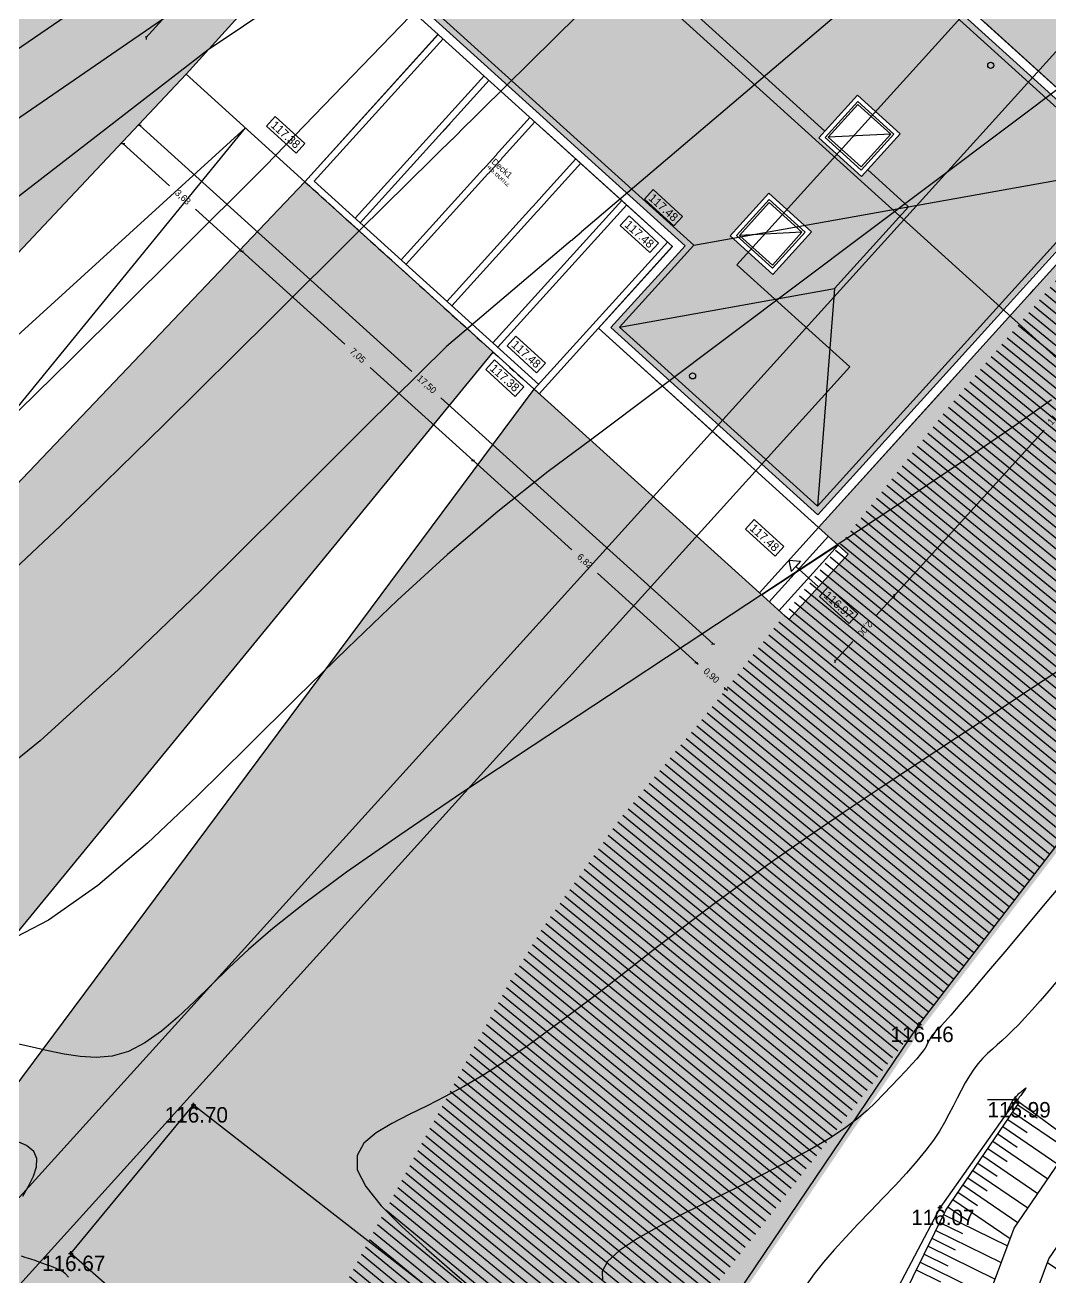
# Model space of a CAD drawing. Extents: x -196763 to -87623, y -65703 to -55832.
# Drawn here: x -87740.72 to -87717.51, y -65540.41 to -65512.07 of the extents above; entities that cross this region are included whole.
import ezdxf
from ezdxf.enums import TextEntityAlignment as Align

# ---------------------------------------------------------------- set-up
doc = ezdxf.new("R2010")
doc.units = 0
doc.header["$MEASUREMENT"] = 0
doc.header["$PDMODE"] = 34
doc.header["$PDSIZE"] = 0.05
doc.linetypes.add('DASHED', pattern=[70, 50, -20])
doc.layers.add('0_Limites_Terreno', color=30, linetype='DASHED', lineweight=35)
for name, color, linetype in [('0_PROP.aux', 6, 'Continuous'), ('0_PROP.aux.cotas', 30, 'Continuous'), ('0_pROP.aux.legenda', 7, 'Continuous'), ('0_PROP.corte', 10, 'Continuous'), ('0_PROP.corte.vaos', 160, 'Continuous'), ('0_PROP.trama', 251, 'Continuous'), ('0_PROP.vista1', 251, 'Continuous'), ('0_PROP.vista4', 140, 'Continuous'), ('0_PROPfinal', 4, 'Continuous'), ('0_tramas piso0', 7, 'Continuous'), ('CV', 8, 'Continuous'), ('CVD', 6, 'Continuous'), ('LEVTP_BERMA', 6, 'Continuous'), ('LEVTP_MURO', 1, 'Continuous'), ('LEVTP_RIBEIRA', 8, 'Continuous'), ('POINTS', 2, 'Continuous'), ('Z', 1, 'Continuous')]:
    doc.layers.add(name, color=color, linetype=linetype)
doc.styles.add('creativespace', font='GOTHIC.TTF')
doc.dimstyles.new('creativespace', dxfattribs={"dimtxt": 0.15, "dimasz": 0.05, "dimexe": 0.05, "dimexo": 0.05, "dimgap": 0.2, "dimtad": 0, "dimtoh": 1, "dimzin": 1, "dimtxsty": 'creativespace', "dimblk": 'OBLIQUE', "dimcen": 0, "dimclrd": 251, "dimclre": 256, "dimclrt": 30, "dimazin": 3, "dimtfac": 1, "dimtmove": 0, "dimatfit": 3, "dimldrblk": 'OBLIQUE', "dimfxl": 1, "dimlwd": -1, "dimlwe": -1, "dimarcsym": 0})

# ---------------------------------------------------------------- blocks, each defined once
blk = doc.blocks.new('_Oblique')
at = {"color": 0, "linetype": 'ByBlock', "lineweight": -2}
blk.add_line((-0.5, -0.5), (0.5, 0.5), dxfattribs=at)
blk = doc.blocks.new('*D200')
at = {"layer": '0_PROP.aux.cotas', "color": 251, "transparency": 16777216}
for p, q in [((-87738.495, -65514.759), (-87737.443, -65515.711)), ((-87735.806, -65517.192), (-87736.858, -65516.24))]:
    blk.add_line(p, q, dxfattribs=at)
at = {"layer": 'DEFPOINTS', "color": 0, "transparency": 16777216}
for p in [(-87738.495, -65514.759), (-87735.806, -65517.192), (-87735.806, -65517.192)]:
    blk.add_point(p, dxfattribs=at)
at = {"layer": '0_PROP.aux.cotas', "color": 251, "transparency": 16777216, "xscale": 0.05, "yscale": 0.05, "zscale": 0.05}
for p, rotation in [((-87738.495, -65514.759), 137.8568863656721), ((-87735.806, -65517.192), 317.856886365672)]:
    blk.add_blockref('_Oblique', p, dxfattribs=dict(at, rotation=rotation))
at = {"layer": '0_PROP.aux.cotas', "color": 30, "transparency": 16777216, "insert": (-87737.15, -65515.976), "char_height": 0.15, "attachment_point": 5, "rotation": 317.8569, "style": 'creativespace'}
blk.add_mtext('3,63', dxfattribs=at)
blk = doc.blocks.new('*D201')
at = {"layer": '0_PROP.aux.cotas', "color": 251, "transparency": 16777216}
for p, q in [((-87735.806, -65517.192), (-87733.48, -65519.297)), ((-87730.575, -65521.926), (-87732.901, -65519.821))]:
    blk.add_line(p, q, dxfattribs=at)
at = {"layer": '0_PROP.aux.cotas', "transparency": 16777216}
blk.add_line((-87735.772, -65517.155), (-87735.772, -65517.155), dxfattribs=at)
at = {"layer": 'DEFPOINTS', "color": 0, "transparency": 16777216}
for p in [(-87735.806, -65517.192), (-87730.575, -65521.926), (-87730.575, -65521.926)]:
    blk.add_point(p, dxfattribs=at)
at = {"layer": '0_PROP.aux.cotas', "color": 251, "transparency": 16777216, "xscale": 0.05, "yscale": 0.05, "zscale": 0.05}
for p, rotation in [((-87735.806, -65517.192), 137.856957847918), ((-87730.575, -65521.926), 317.856957847918)]:
    blk.add_blockref('_Oblique', p, dxfattribs=dict(at, rotation=rotation))
at = {"layer": '0_PROP.aux.cotas', "color": 30, "transparency": 16777216, "insert": (-87733.19, -65519.559), "char_height": 0.15, "attachment_point": 5, "rotation": 317.857, "style": 'creativespace'}
blk.add_mtext('7,05', dxfattribs=at)
blk = doc.blocks.new('*D202')
at = {"layer": '0_PROP.aux.cotas', "color": 251, "transparency": 16777216}
for p, q in [((-87730.575, -65521.926), (-87728.338, -65523.95)), ((-87725.52, -65526.501), (-87727.757, -65524.476))]:
    blk.add_line(p, q, dxfattribs=at)
at = {"layer": 'DEFPOINTS', "color": 0, "transparency": 16777216}
for p in [(-87730.575, -65521.926), (-87725.52, -65526.501), (-87725.52, -65526.501)]:
    blk.add_point(p, dxfattribs=at)
at = {"layer": '0_PROP.aux.cotas', "color": 251, "transparency": 16777216, "xscale": 0.05, "yscale": 0.05, "zscale": 0.05}
for p, rotation in [((-87730.575, -65521.926), 137.856957847918), ((-87725.52, -65526.501), 317.856957847918)]:
    blk.add_blockref('_Oblique', p, dxfattribs=dict(at, rotation=rotation))
at = {"layer": '0_PROP.aux.cotas', "color": 30, "transparency": 16777216, "insert": (-87728.047, -65524.213), "char_height": 0.15, "attachment_point": 5, "rotation": 317.857, "style": 'creativespace'}
blk.add_mtext('6,82', dxfattribs=at)
blk = doc.blocks.new('*D203')
at = {"layer": '0_PROP.aux.cotas', "color": 251, "transparency": 16777216}
for p, q in [((-87738.119, -65514.343), (-87731.957, -65519.915)), ((-87725.139, -65526.08), (-87731.301, -65520.508))]:
    blk.add_line(p, q, dxfattribs=at)
at = {"layer": 'DEFPOINTS', "color": 0, "transparency": 16777216}
for p in [(-87738.119, -65514.343), (-87725.139, -65526.08), (-87725.139, -65526.08)]:
    blk.add_point(p, dxfattribs=at)
at = {"layer": '0_PROP.aux.cotas', "color": 251, "transparency": 16777216, "xscale": 0.05, "yscale": 0.05, "zscale": 0.05}
for p, rotation in [((-87738.119, -65514.343), 137.879987064216), ((-87725.139, -65526.08), 317.8799870642161)]:
    blk.add_blockref('_Oblique', p, dxfattribs=dict(at, rotation=rotation))
at = {"layer": '0_PROP.aux.cotas', "color": 30, "transparency": 16777216, "insert": (-87731.629, -65520.211), "char_height": 0.15, "attachment_point": 5, "rotation": 317.88, "style": 'creativespace'}
blk.add_mtext('17,50', dxfattribs=at)
blk = doc.blocks.new('*D204')
at = {"layer": '0_PROP.aux.cotas', "color": 251, "transparency": 16777216}
for p, q in [((-87725.52, -65526.501), (-87725.557, -65526.467)), ((-87725.52, -65526.501), (-87725.48, -65526.537)), ((-87724.852, -65527.105), (-87724.892, -65527.068)), ((-87724.852, -65527.105), (-87724.815, -65527.138))]:
    blk.add_line(p, q, dxfattribs=at)
at = {"layer": 'DEFPOINTS', "color": 0, "transparency": 16777216}
for p in [(-87725.52, -65526.501), (-87724.852, -65527.105), (-87724.852, -65527.105)]:
    blk.add_point(p, dxfattribs=at)
at = {"layer": '0_PROP.aux.cotas', "color": 251, "transparency": 16777216, "xscale": 0.05, "yscale": 0.05, "zscale": 0.05}
for p, rotation in [((-87725.52, -65526.501), 317.856957847918), ((-87724.852, -65527.105), 137.856957847918)]:
    blk.add_blockref('_Oblique', p, dxfattribs=dict(at, rotation=rotation))
at = {"layer": '0_PROP.aux.cotas', "color": 30, "transparency": 16777216, "insert": (-87725.186, -65526.803), "char_height": 0.15, "attachment_point": 5, "rotation": 317.857, "style": 'creativespace'}
blk.add_mtext('0,90', dxfattribs=at)
blk = doc.blocks.new('*D209')
at = {"layer": '0_PROP.aux.cotas', "color": 251, "transparency": 16777216}
for p, q in [((-87734.959, -65509.025), (-87736.202, -65510.398)), ((-87737.978, -65512.36), (-87736.734, -65510.986))]:
    blk.add_line(p, q, dxfattribs=at)
at = {"layer": '0_PROP.aux.cotas', "transparency": 16777216}
blk.add_line((-87734.922, -65509.058), (-87734.922, -65509.058), dxfattribs=at)
at = {"layer": 'DEFPOINTS', "color": 0, "transparency": 16777216}
for p in [(-87734.959, -65509.025), (-87737.978, -65512.36), (-87737.978, -65512.36)]:
    blk.add_point(p, dxfattribs=at)
at = {"layer": '0_PROP.aux.cotas', "color": 251, "transparency": 16777216, "xscale": 0.05, "yscale": 0.05, "zscale": 0.05}
for p, rotation in [((-87734.959, -65509.025), 47.85695784791795), ((-87737.978, -65512.36), 227.856957847918)]:
    blk.add_blockref('_Oblique', p, dxfattribs=dict(at, rotation=rotation))
at = {"layer": '0_PROP.aux.cotas', "color": 30, "transparency": 16777216, "insert": (-87736.468, -65510.692), "char_height": 0.15, "attachment_point": 5, "rotation": 47.857, "style": 'creativespace'}
blk.add_mtext('4,50', dxfattribs=at)
blk = doc.blocks.new('*D211')
at = {"layer": '0_PROP.aux.cotas', "color": 251, "transparency": 16777216}
for p, q in [((-87727.312, -65502.401), (-87721.152, -65507.975)), ((-87714.336, -65514.142), (-87720.496, -65508.568))]:
    blk.add_line(p, q, dxfattribs=at)
at = {"layer": 'DEFPOINTS', "color": 0, "transparency": 16777216}
for p in [(-87727.312, -65502.401), (-87714.336, -65514.142), (-87714.336, -65514.142)]:
    blk.add_point(p, dxfattribs=at)
at = {"layer": '0_PROP.aux.cotas', "color": 251, "transparency": 16777216, "xscale": 0.05, "yscale": 0.05, "zscale": 0.05}
for p, rotation in [((-87727.312, -65502.401), 137.856957847918), ((-87714.336, -65514.142), 317.856957847918)]:
    blk.add_blockref('_Oblique', p, dxfattribs=dict(at, rotation=rotation))
at = {"layer": '0_PROP.aux.cotas', "color": 30, "transparency": 16777216, "insert": (-87720.824, -65508.271), "char_height": 0.15, "attachment_point": 5, "rotation": 317.857, "style": 'creativespace'}
blk.add_mtext('17,50', dxfattribs=at)
blk = doc.blocks.new('*D212')
at = {"layer": '0_PROP.aux.cotas', "color": 251, "transparency": 16777216}
for p, q in [((-87721.042, -65524.989), (-87721.447, -65525.437)), ((-87722.383, -65526.472), (-87721.978, -65526.024))]:
    blk.add_line(p, q, dxfattribs=at)
at = {"layer": 'DEFPOINTS', "color": 0, "transparency": 16777216}
for p in [(-87721.042, -65524.989), (-87722.383, -65526.472), (-87722.383, -65526.472)]:
    blk.add_point(p, dxfattribs=at)
at = {"layer": '0_PROP.aux.cotas', "color": 251, "transparency": 16777216, "xscale": 0.05, "yscale": 0.05, "zscale": 0.05}
for p, rotation in [((-87721.042, -65524.989), 47.86049192823572), ((-87722.383, -65526.472), 227.8604919282357)]:
    blk.add_blockref('_Oblique', p, dxfattribs=dict(at, rotation=rotation))
at = {"layer": '0_PROP.aux.cotas', "color": 30, "transparency": 16777216, "insert": (-87721.713, -65525.73), "char_height": 0.15, "attachment_point": 5, "rotation": 227.8605, "style": 'creativespace'}
blk.add_mtext('2,00', dxfattribs=at)
blk = doc.blocks.new('*D213')
at = {"layer": '0_PROP.aux.cotas', "color": 251, "transparency": 16777216}
for p, q in [((-87713.661, -65516.833), (-87717.054, -65520.582)), ((-87721.041, -65524.988), (-87717.647, -65521.238))]:
    blk.add_line(p, q, dxfattribs=at)
at = {"layer": 'DEFPOINTS', "color": 0, "transparency": 16777216}
for p in [(-87713.661, -65516.833), (-87721.041, -65524.988), (-87721.041, -65524.988)]:
    blk.add_point(p, dxfattribs=at)
at = {"layer": '0_PROP.aux.cotas', "color": 251, "transparency": 16777216, "xscale": 0.05, "yscale": 0.05, "zscale": 0.05}
for p, rotation in [((-87713.661, -65516.833), 47.85695784791795), ((-87721.041, -65524.988), 227.856957847918)]:
    blk.add_blockref('_Oblique', p, dxfattribs=dict(at, rotation=rotation))
at = {"layer": '0_PROP.aux.cotas', "color": 30, "transparency": 16777216, "insert": (-87717.351, -65520.91), "char_height": 0.15, "attachment_point": 5, "rotation": 47.857, "style": 'creativespace'}
blk.add_mtext('11,00', dxfattribs=at)

msp = doc.modelspace()

# ---------------------------------------------------------------- hatches: boundary and pattern name
at = {"layer": '0_PROP.trama'}
h = msp.add_hatch(dxfattribs=at)
h.set_pattern_fill('ANSI31', color=5, scale=1.5, angle=-42.143)
h.set_pattern_definition([(320.713916, (-87565.58503, -65839.24053), (0.11872367, 0.14512388), [])])
h.paths.add_polyline_path([(-87702.047, -65510.928), (-87708.364, -65507.248), (-87719.555, -65520.412), (-87719.852, -65520.772), (-87725.427, -65527.829), (-87727.256, -65530.042), (-87728.981, -65532.479), (-87729.732, -65533.703), (-87735.051, -65543.48), (-87735.571, -65544.325), (-87736.631, -65545.949), (-87735.223, -65547.087), (-87732.55, -65549.156), (-87731.442, -65548.788)])
h = msp.add_hatch(color=256, dxfattribs=at)
h.dxf.hatch_style = 1
edge = h.paths.add_edge_path()
edge.add_line((-87745.545, -65538.281), (-87745.42, -65538.135))
edge.add_arc((-87637.049, -65427.261), 155.039, 223.89765, 225.65403, ccw=False)
edge.add_line((-87748.767, -65534.761), (-87748.912, -65534.899))
edge.add_arc((-87655.736, -65445.505), 129.124, 223.81345, 225.931)
edge = h.paths.add_edge_path()
edge.add_line((-87743.672, -65539.796), (-87743.808, -65539.938))
edge.add_arc((-87651.068, -65441.095), 135.538, 226.8247, 233.02536)
edge.add_line((-87732.589, -65549.377), (-87732.469, -65549.217))
edge.add_arc((-87650.355, -65440.198), 136.484, 226.86463, 233.01258, ccw=False)
h.paths.add_polyline_path([(-87753.601, -65529.355), (-87753.592, -65529.357), (-87757.663, -65524.744), (-87757.813, -65524.876), (-87753.102, -65530.215), (-87753.007, -65530.028)])
edge = h.paths.add_edge_path()
edge.add_line((-87751.926, -65528.855), (-87751.713, -65528.606))
edge.add_line((-87751.713, -65528.606), (-87751.896, -65528.633))
edge.add_line((-87751.896, -65528.633), (-87752.279, -65528.607))
edge.add_line((-87752.279, -65528.607), (-87752.282, -65528.613))
edge.add_arc((-87753.078, -65530.167), 1.745, 48.7178, 62.892, ccw=False)

# ---------------------------------------------------------------- linework, layer by layer
at = {"layer": '0_Limites_Terreno', "ltscale": 0.02, "const_width": 0.2, "flags": 128}
msp.add_lwpolyline([(-87714.683, -65527.143), (-87708.414, -65519.526), (-87702.728, -65511.908), (-87702.047, -65510.928), (-87733.16, -65492.785), (-87757.787, -65524.906), (-87758.677, -65526.021), (-87754.184, -65530.984), (-87752.212, -65533.617), (-87749.225, -65537.03), (-87746.751, -65539.321), (-87744.372, -65541.245), (-87739.479, -65544.765), (-87733.993, -65548.35), (-87732.689, -65549.202), (-87731.442, -65548.788), (-87729.07, -65546.073), (-87725.06, -65541.472), (-87720.474, -65534.69)], close=True, dxfattribs=at)
at = {"layer": '0_PROP.aux', "linetype": 'DASHED', "ltscale": 0.003}
for points in [[(-87734.379, -65515.618), (-87734.269, -65515.718)], [(-87733.34, -65516.558), (-87733.23, -65516.657)], [(-87729.188, -65520.315), (-87729.076, -65520.416)]]:
    msp.add_lwpolyline(points, dxfattribs=at)
at = {"layer": '0_PROP.aux.cotas'}
for points in [[(-87735.05, -65514.139), (-87735.248, -65514.358), (-87734.58, -65514.969), (-87734.382, -65514.751)], [(-87726.497, -65515.79), (-87726.695, -65516.008), (-87726.027, -65516.619), (-87725.83, -65516.401)], [(-87727.043, -65516.392), (-87727.24, -65516.611), (-87726.572, -65517.222), (-87726.375, -65517.004)], [(-87729.604, -65519.11), (-87729.801, -65519.328), (-87729.134, -65519.939), (-87728.936, -65519.721)], [(-87730.089, -65519.646), (-87730.287, -65519.864), (-87729.619, -65520.475), (-87729.421, -65520.257)], [(-87724.209, -65523.262), (-87724.406, -65523.48), (-87723.738, -65524.091), (-87723.541, -65523.873)], [(-87722.532, -65524.786), (-87722.73, -65525.004), (-87722.062, -65525.615), (-87721.865, -65525.397)]]:
    msp.add_lwpolyline(points, close=True, dxfattribs=at)
at = {"layer": '0_PROP.corte'}
for points in [[(-87731.594, -65512.07), (-87731.361, -65512.281)], [(-87716.54, -65516.577), (-87715.372, -65515.287), (-87718.997, -65512.006)], [(-87731.361, -65512.281), (-87731.361, -65512.28)], [(-87731.361, -65512.281), (-87731.361, -65512.281)], [(-87726.966, -65516.258), (-87729.01, -65514.409)], [(-87726.299, -65516.862), (-87726.058, -65517.08)], [(-87726.058, -65517.08), (-87727.064, -65518.191)], [(-87717.973, -65518.161), (-87717.879, -65518.057)], [(-87727.567, -65518.747), (-87727.064, -65518.191)], [(-87727.567, -65518.747), (-87727.735, -65518.933), (-87724.417, -65521.935)], [(-87720.137, -65520.553), (-87719.312, -65519.64)], [(-87722.937, -65523.274), (-87722.752, -65523.442), (-87720.137, -65520.553)]]:
    msp.add_lwpolyline(points, dxfattribs=at)
at = {"layer": '0_PROP.corte', "linetype": 'Continuous'}
for centre, radius, start, end in [((-87649.932, -65439.694), 137.141, 226.87918, 232.99785), ((-87650.539, -65440.429), 136.389, 226.96172, 233.01581)]:
    msp.add_arc(centre, radius, start, end, dxfattribs=at)
at = {"layer": '0_PROP.corte.vaos', "linetype": 'Continuous'}
msp.add_lwpolyline([(-87726.299, -65516.862), (-87726.966, -65516.258)], dxfattribs=at)
at = {"layer": '0_PROP.vista1', "linetype": 'Continuous'}
for p, q in [((-87722.529, -65523.643), (-87723.871, -65525.126)), ((-87722.307, -65523.845), (-87723.649, -65525.327)), ((-87723.423, -65524.183), (-87723.162, -65524.208)), ((-87723.423, -65524.183), (-87723.372, -65524.44)), ((-87723.372, -65524.44), (-87723.267, -65524.324)), ((-87723.162, -65524.208), (-87723.267, -65524.324)), ((-87722.755, -65524.787), (-87723.267, -65524.324))]:
    msp.add_line(p, q, dxfattribs=at)
for points in [[(-87731.361, -65512.281), (-87734.379, -65515.616)], [(-87734.38, -65515.617), (-87724.093, -65524.924)], [(-87724.093, -65524.924), (-87723.426, -65525.528), (-87722.085, -65524.046), (-87722.752, -65523.442), (-87724.093, -65524.924)]]:
    msp.add_lwpolyline(points, dxfattribs=at)
at = {"layer": '0_PROP.vista4', "linetype": 'Continuous'}
for p, q in [((-87728.708, -65508.951), (-87722.607, -65514.471)), ((-87737.069, -65513.183), (-87734.379, -65515.616)), ((-87721.119, -65514.541), (-87722.532, -65514.612)), ((-87725.579, -65517.056), (-87715.851, -65515.311)), ((-87721.643, -65515.344), (-87720.715, -65516.183)), ((-87720.715, -65516.183), (-87722.392, -65518.036)), ((-87723.128, -65516.761), (-87724.541, -65516.832)), ((-87727.256, -65518.909), (-87722.392, -65518.036)), ((-87722.392, -65518.036), (-87722.776, -65522.963))]:
    msp.add_line(p, q, dxfattribs=at)
for points in [[(-87734.05, -65509.847), (-87737.069, -65513.183)], [(-87737.069, -65513.183), (-87753.063, -65530.184)], [(-87721.119, -65514.541), (-87721.861, -65513.87), (-87722.532, -65514.612), (-87721.79, -65515.283), (-87721.119, -65514.541)], [(-87750.748, -65532.806), (-87735.724, -65514.4), (-87753.102, -65530.215)], [(-87750.748, -65532.806), (-87734.38, -65515.617)], [(-87723.128, -65516.761), (-87723.87, -65516.09), (-87724.541, -65516.832), (-87723.799, -65517.503), (-87723.128, -65516.761)], [(-87745.42, -65538.135), (-87730.115, -65519.476)], [(-87743.775, -65539.903), (-87729.188, -65520.315)]]:
    msp.add_lwpolyline(points, dxfattribs=at)
for points in [[(-87720.907, -65514.531), (-87721.871, -65513.659), (-87722.744, -65514.622), (-87721.78, -65515.495)], [(-87721.049, -65514.538), (-87721.864, -65513.8), (-87722.602, -65514.615), (-87721.787, -65515.354)], [(-87722.916, -65516.751), (-87723.88, -65515.878), (-87724.753, -65516.842), (-87723.789, -65517.715)], [(-87723.058, -65516.758), (-87723.873, -65516.02), (-87724.611, -65516.835), (-87723.796, -65517.573)]]:
    msp.add_lwpolyline(points, close=True, dxfattribs=at)
for centre in [(-87718.854, -65512.984), (-87725.605, -65520.011)]:
    msp.add_circle(centre, 0.07, dxfattribs=at)
at = {"layer": '0_PROPfinal', "linetype": 'Continuous'}
msp.add_lwpolyline([(-87734.269, -65515.718), (-87734.269, -65515.718)], dxfattribs=at)
at = {"layer": 'CV', "linetype": 'Continuous'}
for points in [[(-87726.078, -65505.598, 0), (-87736.572, -65512.634, 0)], [(-87717.466, -65507.009, 0), (-87717.516, -65507.023, 0), (-87717.516, -65507.023, 0), (-87717.568, -65507.04, 0), (-87717.627, -65507.068, 0), (-87717.701, -65507.12, 0), (-87717.799, -65507.207, 0), (-87717.928, -65507.341, 0), (-87717.928, -65507.341, 0), (-87718.092, -65507.53, 0), (-87718.287, -65507.766, 0), (-87718.505, -65508.038, 0), (-87718.739, -65508.333, 0), (-87718.98, -65508.639, 0), (-87718.98, -65508.639, 0), (-87719.224, -65508.948, 0), (-87719.48, -65509.259, 0), (-87719.758, -65509.572, 0), (-87720.071, -65509.89, 0), (-87720.429, -65510.213, 0), (-87720.429, -65510.213, 0), (-87724.865, -65513.987, 0)], [(-87734.082, -65507.948, 0), (-87734.795, -65508.438, 0), (-87737.803, -65510.504, 0), (-87740.934, -65512.655, 0), (-87740.934, -65512.655, 0), (-87744.066, -65514.805, 0), (-87747.079, -65516.872, 0), (-87749.854, -65518.771, 0), (-87752.271, -65520.417, 0), (-87754.214, -65521.728, 0), (-87754.214, -65521.728, 0), (-87755.601, -65522.647, 0), (-87756.492, -65523.217, 0)], [(-87736.572, -65512.634, 0), (-87741.814, -65516.683, 0)], [(-87735.263, -65515.25, 0), (-87737.269, -65517.248, 0), (-87737.269, -65517.248, 0), (-87739.676, -65519.638, 0), (-87742.019, -65521.925, 0)], [(-87733.153, -65516.727, 0), (-87735.16, -65518.725, 0), (-87735.16, -65518.725, 0), (-87737.567, -65521.115, 0), (-87739.91, -65523.402, 0), (-87742.124, -65525.482, 0)], [(-87717.482, -65520.552, 0), (-87718.277, -65521.12, 0), (-87718.277, -65521.12, 0), (-87719.378, -65521.876, 0), (-87720.742, -65522.79, 0), (-87724.042, -65524.971, 0), (-87722.318, -65523.835, 0)], [(-87724.042, -65524.971, 0), (-87725.752, -65526.094, 0), (-87725.752, -65526.094, 0), (-87727.511, -65527.25, 0), (-87729.215, -65528.375, 0), (-87730.807, -65529.437, 0), (-87732.233, -65530.405, 0), (-87733.437, -65531.248, 0), (-87733.437, -65531.248, 0), (-87734.382, -65531.944, 0), (-87735.104, -65532.516, 0), (-87735.66, -65532.993, 0), (-87736.105, -65533.408, 0), (-87736.494, -65533.792, 0), (-87736.494, -65533.792, 0), (-87736.874, -65534.167, 0), (-87737.253, -65534.524, 0), (-87737.63, -65534.844, 0), (-87738.005, -65535.11, 0), (-87738.377, -65535.302, 0), (-87738.377, -65535.302, 0), (-87738.744, -65535.408, 0), (-87739.109, -65535.442, 0), (-87739.471, -65535.42, 0), (-87739.831, -65535.361, 0), (-87740.19, -65535.285, 0), (-87740.19, -65535.285, 0), (-87740.552, -65535.205, 0), (-87740.926, -65535.126, 0)], [(-87717.163, -65526.582, 0), (-87717.929, -65527.087, 0), (-87718.762, -65527.635, 0), (-87719.628, -65528.204, 0), (-87719.628, -65528.204, 0), (-87720.499, -65528.776, 0), (-87721.358, -65529.343, 0), (-87722.196, -65529.903, 0), (-87723.001, -65530.449, 0), (-87723.764, -65530.98, 0), (-87723.764, -65530.98, 0), (-87724.476, -65531.49, 0), (-87725.145, -65531.984, 0), (-87725.781, -65532.465, 0), (-87726.396, -65532.938, 0), (-87727.001, -65533.407, 0), (-87727.001, -65533.407, 0), (-87727.602, -65533.874, 0), (-87728.195, -65534.329, 0), (-87728.772, -65534.763, 0), (-87729.324, -65535.164, 0), (-87729.845, -65535.522, 0), (-87729.845, -65535.522, 0), (-87730.328, -65535.829, 0), (-87730.779, -65536.093, 0), (-87731.206, -65536.324, 0), (-87731.616, -65536.534, 0), (-87732.019, -65536.733, 0), (-87732.019, -65536.733, 0), (-87732.414, -65536.932, 0), (-87732.768, -65537.143, 0), (-87733.043, -65537.38, 0), (-87733.199, -65537.654, 0), (-87733.194, -65537.979, 0), (-87733.194, -65537.979, 0), (-87733.004, -65538.362, 0), (-87732.655, -65538.796, 0), (-87732.185, -65539.267, 0), (-87731.636, -65539.763, 0), (-87731.047, -65540.272, 0), (-87731.047, -65540.272, 0), (-87730.456, -65540.78, 0)], [(-87717.117, -65531.359, 0), (-87717.583, -65531.911, 0), (-87717.583, -65531.911, 0), (-87718.047, -65532.462, 0), (-87718.494, -65532.992, 0), (-87718.906, -65533.479, 0), (-87719.264, -65533.903, 0), (-87719.552, -65534.241, 0), (-87719.552, -65534.241, 0), (-87719.758, -65534.48, 0), (-87719.893, -65534.635, 0), (-87719.975, -65534.725, 0), (-87720.022, -65534.773, 0), (-87720.051, -65534.8, 0), (-87720.051, -65534.8, 0), (-87720.077, -65534.824, 0), (-87720.103, -65534.848, 0), (-87720.129, -65534.874, 0), (-87720.154, -65534.902, 0), (-87720.178, -65534.933, 0), (-87720.178, -65534.933, 0), (-87720.202, -65534.969, 0), (-87720.225, -65535.007, 0), (-87720.247, -65535.048, 0), (-87720.269, -65535.09, 0), (-87720.291, -65535.133, 0), (-87720.291, -65535.133, 0), (-87720.313, -65535.177, 0), (-87720.342, -65535.227, 0), (-87720.383, -65535.288, 0), (-87720.443, -65535.366, 0), (-87720.528, -65535.466, 0), (-87720.528, -65535.466, 0), (-87720.641, -65535.593, 0), (-87720.779, -65535.741, 0), (-87720.935, -65535.907, 0), (-87721.104, -65536.084, 0), (-87721.279, -65536.266, 0), (-87721.279, -65536.266, 0), (-87721.458, -65536.45, 0), (-87721.654, -65536.639, 0), (-87721.885, -65536.836, 0), (-87722.166, -65537.048, 0), (-87722.517, -65537.277, 0), (-87722.517, -65537.277, 0), (-87722.948, -65537.528, 0), (-87723.447, -65537.797, 0), (-87723.998, -65538.08, 0), (-87724.583, -65538.371, 0), (-87725.185, -65538.667, 0), (-87725.185, -65538.667, 0), (-87725.785, -65538.964, 0), (-87726.352, -65539.255, 0), (-87726.854, -65539.537, 0), (-87727.258, -65539.805, 0), (-87727.532, -65540.055, 0), (-87727.532, -65540.055, 0), (-87727.654, -65540.282, 0), (-87727.645, -65540.491, 0)], [(-87717.343, -65533.694, 0), (-87717.543, -65533.929, 0), (-87717.735, -65534.153, 0), (-87717.916, -65534.36, 0), (-87718.082, -65534.543, 0), (-87718.082, -65534.543, 0), (-87718.23, -65534.699, 0), (-87718.363, -65534.832, 0), (-87718.484, -65534.948, 0), (-87718.598, -65535.052, 0), (-87718.708, -65535.15, 0), (-87718.708, -65535.15, 0), (-87718.818, -65535.248, 0), (-87718.926, -65535.349, 0), (-87719.033, -65535.457, 0), (-87719.138, -65535.575, 0), (-87719.24, -65535.707, 0), (-87719.24, -65535.707, 0), (-87719.338, -65535.853, 0), (-87719.433, -65536.014, 0), (-87719.526, -65536.184, 0), (-87719.618, -65536.361, 0), (-87719.708, -65536.541, 0), (-87719.708, -65536.541, 0), (-87719.8, -65536.722, 0), (-87719.9, -65536.908, 0), (-87720.015, -65537.104, 0), (-87720.153, -65537.313, 0), (-87720.322, -65537.54, 0), (-87720.322, -65537.54, 0), (-87720.526, -65537.788, 0), (-87720.762, -65538.055, 0), (-87721.021, -65538.336, 0), (-87721.295, -65538.625, 0), (-87721.577, -65538.919, 0), (-87721.577, -65538.919, 0), (-87721.86, -65539.214, 0), (-87722.135, -65539.506, 0), (-87722.397, -65539.792, 0), (-87722.638, -65540.07, 0), (-87722.853, -65540.336, 0), (-87722.853, -65540.336, 0), (-87723.035, -65540.59, 0)], [(-87740.769, -65538.579, 0), (-87740.638, -65538.349, 0), (-87740.527, -65538.126, 0), (-87740.457, -65537.916, 0), (-87740.447, -65537.727, 0), (-87740.518, -65537.564, 0), (-87740.518, -65537.564, 0), (-87740.682, -65537.433, 0), (-87740.927, -65537.329, 0)], [(-87739.728, -65540.414, 0), (-87739.8, -65540.336, 0), (-87739.87, -65540.282, 0), (-87739.941, -65540.244, 0), (-87740.011, -65540.215, 0), (-87740.011, -65540.215, 0), (-87740.082, -65540.186, 0), (-87740.154, -65540.158, 0), (-87740.229, -65540.129, 0), (-87740.309, -65540.099, 0), (-87740.394, -65540.069, 0), (-87740.394, -65540.069, 0), (-87740.487, -65540.037, 0), (-87740.585, -65540.005, 0), (-87740.688, -65539.972, 0), (-87740.794, -65539.938, 0)]]:
    msp.add_polyline3d(points, dxfattribs=at)
at = {"layer": 'CVD', "linetype": 'Continuous'}
for points in [[(-87735.5, -65510.498, 0), (-87738.275, -65512.403, 0), (-87738.275, -65512.403, 0), (-87741.051, -65514.311, 0)], [(-87727.914, -65521.468, 0), (-87728.87, -65522.175, 0), (-87730.011, -65523.08, 0), (-87730.011, -65523.08, 0), (-87731.149, -65524.055, 0), (-87732.285, -65525.091, 0), (-87733.419, -65526.171, 0), (-87734.552, -65527.281, 0), (-87735.684, -65528.406, 0), (-87735.684, -65528.406, 0), (-87736.816, -65529.524, 0), (-87737.945, -65530.588, 0), (-87739.07, -65531.543, 0), (-87740.187, -65532.333, 0), (-87741.294, -65532.906, 0)], [(-87718.253, -65536.396, 0), (-87718.275, -65536.425, 0), (-87718.291, -65536.445, 0), (-87718.31, -65536.469, 0), (-87718.33, -65536.495, 0), (-87718.349, -65536.519, 0), (-87718.365, -65536.539, 0), (-87718.365, -65536.539, 0), (-87718.376, -65536.554, 0), (-87718.384, -65536.564, 0), (-87718.39, -65536.572, 0), (-87718.398, -65536.583, 0), (-87718.409, -65536.597, 0), (-87718.409, -65536.597, 0), (-87718.425, -65536.617, 0), (-87718.443, -65536.639, 0), (-87718.461, -65536.66, 0), (-87718.475, -65536.675, 0), (-87718.483, -65536.68, 0), (-87718.483, -65536.68, 0), (-87718.482, -65536.671, 0), (-87718.474, -65536.651, 0), (-87718.461, -65536.621, 0), (-87718.444, -65536.587, 0), (-87718.425, -65536.549, 0), (-87718.425, -65536.549, 0), (-87718.406, -65536.511, 0), (-87718.387, -65536.473, 0), (-87718.368, -65536.438, 0), (-87718.349, -65536.405, 0), (-87718.331, -65536.376, 0), (-87718.331, -65536.376, 0), (-87718.313, -65536.352, 0), (-87718.295, -65536.331, 0), (-87718.278, -65536.313, 0), (-87718.26, -65536.296, 0), (-87718.243, -65536.281, 0), (-87718.243, -65536.281, 0), (-87718.226, -65536.265, 0), (-87718.208, -65536.249, 0), (-87718.189, -65536.232, 0), (-87718.167, -65536.213, 0), (-87718.143, -65536.192, 0), (-87718.143, -65536.192, 0), (-87718.116, -65536.168, 0), (-87718.09, -65536.146, 0), (-87718.069, -65536.13, 0), (-87718.057, -65536.124, 0), (-87718.059, -65536.134, 0), (-87718.059, -65536.134, 0), (-87718.076, -65536.162, 0), (-87718.105, -65536.204, 0), (-87718.141, -65536.251, 0), (-87718.177, -65536.298, 0), (-87718.208, -65536.339, 0), (-87718.208, -65536.339, 0), (-87718.23, -65536.367, 0), (-87718.243, -65536.383, 0), (-87718.25, -65536.392, 0)]]:
    msp.add_polyline3d(points, dxfattribs=at)
at = {"layer": 'LEVTP_BERMA', "linetype": 'Continuous'}
for p, q in [((-87720.474, -65534.69), (-87714.683, -65527.143)), ((-87725.06, -65541.472), (-87720.474, -65534.69)), ((-87739.679, -65539.873), (-87736.903, -65536.512)), ((-87736.903, -65536.512), (-87728.517, -65543.029)), ((-87718.278, -65536.397), (-87720.003, -65538.834)), ((-87720.003, -65538.834), (-87722.864, -65544.259)), ((-87731.573, -65547.008), (-87739.679, -65539.873))]:
    msp.add_line(p, q, dxfattribs=at)
at = {"layer": 'LEVTP_MURO', "linetype": 'Continuous'}
for q in [(-87718.93, -65536.397), (-87714.819, -65538.943)]:
    msp.add_line((-87718.278, -65536.397), q, dxfattribs=at)
at = {"layer": 'LEVTP_RIBEIRA', "color": 1, "linetype": 'Continuous', "elevation": 115.552}
msp.add_lwpolyline([(-87730.268, -65560.54), (-87728.665, -65555.638), (-87726.135, -65551.011), (-87724.682, -65549.054), (-87722.587, -65544.407), (-87719.874, -65538.896), (-87718.203, -65536.451)], dxfattribs=at)
at = {"layer": 'LEVTP_RIBEIRA', "linetype": 'Continuous'}
for points in [[(-87718.243, -65536.509), (-87717.807, -65536.806)], [(-87718.355, -65536.674), (-87717.112, -65537.524)], [(-87718.581, -65537.004), (-87717.338, -65537.854)], [(-87718.468, -65536.839), (-87718.033, -65537.136)], [(-87718.807, -65537.334), (-87717.563, -65538.184)], [(-87718.694, -65537.169), (-87718.259, -65537.467)], [(-87719.033, -65537.664), (-87717.789, -65538.514)], [(-87718.92, -65537.499), (-87718.484, -65537.797)], [(-87719.145, -65537.83), (-87718.71, -65538.127)], [(-87719.371, -65538.16), (-87718.936, -65538.457)], [(-87719.258, -65537.995), (-87718.015, -65538.845)], [(-87719.597, -65538.49), (-87719.158, -65538.79)], [(-87719.484, -65538.325), (-87718.24, -65539.175)], [(-87719.71, -65538.655), (-87718.416, -65539.539)], [(-87719.922, -65538.993), (-87718.477, -65539.704)], [(-87719.823, -65538.82), (-87719.355, -65539.139)], [(-87720.099, -65539.352), (-87718.618, -65540.081)], [(-87720.01, -65539.173), (-87719.498, -65539.425)], [(-87720.187, -65539.531), (-87719.662, -65539.79)], [(-87720.364, -65539.89), (-87719.826, -65540.155)], [(-87720.275, -65539.711), (-87718.758, -65540.458)], [(-87720.452, -65540.07), (-87718.899, -65540.834)], [(-87716.227, -65541.002), (-87717.57, -65540.084)], [(-87720.54, -65540.249), (-87719.99, -65540.52)]]:
    msp.add_lwpolyline(points, dxfattribs=at)
at = {"layer": 'LEVTP_RIBEIRA', "color": 120, "linetype": 'Continuous', "elevation": 115.552}
for points in [[(-87728.994, -65561.95), (-87726.157, -65557.585), (-87723.39, -65552.681), (-87722.356, -65550.763), (-87720.512, -65545.159), (-87718.327, -65539.302), (-87716.99, -65537.345)], [(-87728.272, -65562.75), (-87725.367, -65558.281), (-87722.6, -65553.377), (-87721.567, -65551.459), (-87719.722, -65545.855), (-87717.538, -65539.998), (-87716.148, -65537.964)]]:
    msp.add_lwpolyline(points, dxfattribs=at)
at = {"layer": 'POINTS'}
for p in [(-87720.474, -65534.69, 116.463), (-87736.903, -65536.512, 116.699), (-87718.278, -65536.397, 115.989), (-87720.003, -65538.834, 116.067), (-87739.679, -65539.873, 116.668)]:
    msp.add_point(p, dxfattribs=at)

# ---------------------------------------------------------------- texts
at = {"layer": '0_PROP.aux.cotas', "color": 255, "linetype": 'ByBlock', "char_height": 0.19, "attachment_point": 5, "rotation": 317.857}
for s, insert in [('{\\C256;117.38}', (-87734.817, -65514.552)), ('{\\C256;117.48}', (-87726.264, -65516.202)), ('{\\C256;117.48}', (-87726.81, -65516.805)), ('{\\C256;117.48}', (-87729.371, -65519.522)), ('{\\C256;117.38}', (-87729.856, -65520.058)), ('{\\C256;117.48}', (-87723.976, -65523.674)), ('{\\C256;116.97}', (-87722.299, -65525.198))]:
    msp.add_mtext(s, dxfattribs=dict(at, insert=insert))
at = {"layer": 'Z'}
for s, p in [(' 116.46', (-87720.474, -65535.09, 116.463)), (' 115.99', (-87718.278, -65536.797, 115.989)), (' 116.70', (-87736.903, -65536.912, 116.699)), (' 116.07', (-87720.003, -65539.234, 116.067)), (' 116.67', (-87739.679, -65540.273, 116.668))]:
    msp.add_text(s, height=0.35, dxfattribs=at).set_placement(p, align=Align.CENTER)

# ---------------------------------------------------------------- dimensions: what is measured, and where the dimension line sits
at = {"layer": '0_PROP.aux.cotas'}
dim = msp.add_linear_dim(base=(-87714.336, -65514.142), p1=(-87727.312, -65502.401), p2=(-87714.336, -65514.142), angle=317.857, dimstyle='creativespace', dxfattribs=at)
dim.commit()
dim.dimension.update_dxf_attribs({"geometry": '*D211', "text_midpoint": (-87720.824, -65508.271)})
for p1, p2, picture, middle in [((-87734.959, -65509.025), (-87737.978, -65512.36), '*D209', (-87736.468, -65510.692)), ((-87738.119, -65514.343), (-87725.139, -65526.08), '*D203', (-87731.629, -65520.211)), ((-87738.495, -65514.759), (-87735.806, -65517.192), '*D200', (-87737.15, -65515.976)), ((-87713.661, -65516.833), (-87721.041, -65524.988), '*D213', (-87717.351, -65520.91)), ((-87735.8059, -65517.1923), (-87730.575, -65521.9259), '*D201', (-87733.1904, -65519.5591)), ((-87730.575, -65521.926), (-87725.52, -65526.501), '*D202', (-87728.047, -65524.213)), ((-87721.042, -65524.989), (-87722.383, -65526.472), '*D212', (-87721.713, -65525.73)), ((-87725.52, -65526.501), (-87724.852, -65527.105), '*D204', (-87725.186, -65526.803))]:
    dim = msp.add_aligned_dim(p1=p1, p2=p2, distance=0, dimstyle='creativespace', dxfattribs=at)
    dim.commit()
    dim.dimension.update_dxf_attribs({"geometry": picture, "text_midpoint": middle})

# ---------------------------------------------------------------- next in the draw order: texts
at = {"layer": '0_pROP.aux.legenda', "insert": (-87729.792, -65515.738), "char_height": 0.12, "width": 1.87562, "attachment_point": 9, "rotation": 317.4277, "bg_fill": 2}
msp.add_mtext('{\\fCentury Gothic|b0|i0|c0|p34;45.60m2}', dxfattribs=at)

# ---------------------------------------------------------------- next in the draw order: linework, layer by layer
at = {"layer": '0_PROPfinal', "linetype": 'Continuous'}
for points in [[(-87731.361, -65512.28), (-87734.38, -65515.617)], [(-87731.249, -65512.381), (-87734.168, -65515.606)]]:
    msp.add_lwpolyline(points, dxfattribs=at)
at = {"layer": 'CV', "linetype": 'Continuous'}
msp.add_polyline3d([(-87731.122, -65510.954, 0), (-87735.263, -65515.25, 0), (-87735.263, -65515.25, 0)], dxfattribs=at)

# ---------------------------------------------------------------- next in the draw order: texts
at = {"layer": '0_pROP.aux.legenda', "insert": (-87727.797, -65517.365), "char_height": 0.145, "width": 3.22256, "attachment_point": 9, "rotation": 317.4277, "bg_fill": 2}
msp.add_mtext('\\pxql;{\\fCentury Gothic|b0|i0|c0|p34;Deck1}', dxfattribs=at)

# ---------------------------------------------------------------- next in the draw order: hatches: boundary and pattern name
at = {"layer": '0_PROP.trama', "linetype": 'Continuous', "transparency": 33554523}
h = msp.add_hatch(dxfattribs=at)
h.set_pattern_fill('ANSI36', scale=0.2, angle=90)
h.set_pattern_definition([(92.856958, (-87993.432527, -65789.233582), (-0.0271495435, 0.0424495558), [0.0625, -0.0125, 0, -0.0125])])
h.paths.add_polyline_path([(-87715.678, -65515.28), (-87718.485, -65512.739), (-87721.244, -65514.226), (-87720.907, -65514.531), (-87721.78, -65515.495), (-87722.744, -65514.622), (-87721.871, -65513.659), (-87721.244, -65514.226), (-87718.485, -65512.739), (-87728.333, -65503.827), (-87733.768, -65509.833), (-87726.067, -65516.802), (-87724.717, -65516.874), (-87724.753, -65516.842), (-87723.88, -65515.878), (-87722.916, -65516.751), (-87723.789, -65517.715), (-87724.717, -65516.874), (-87726.067, -65516.802), (-87725.775, -65517.066), (-87727.452, -65518.919), (-87722.766, -65523.159)])
at = {"layer": '0_tramas piso0', "transparency": 33554536}
h = msp.add_hatch(color=55, dxfattribs=at)
h.dxf.hatch_style = 1
h.paths.add_polyline_path([(-87714.683, -65527.143), (-87708.414, -65519.526), (-87702.728, -65511.908), (-87702.047, -65510.928), (-87733.16, -65492.785), (-87757.666, -65524.748), (-87752.965, -65530.076), (-87737.069, -65513.183), (-87728.347, -65503.545), (-87715.372, -65515.287), (-87722.752, -65523.442), (-87722.085, -65524.046), (-87723.426, -65525.528), (-87729.187, -65520.315), (-87743.673, -65539.795, 0.026518), (-87732.55, -65549.156), (-87731.442, -65548.788), (-87729.07, -65546.073), (-87725.06, -65541.472), (-87720.474, -65534.69)])
h.paths.add_polyline_path([(-87730.115, -65519.476), (-87734.38, -65515.617), (-87750.64, -65532.711), (-87749.534, -65533.964, 0.002029), (-87748.771, -65534.765, 0.008016), (-87745.423, -65538.132)], flags=17)

# ---------------------------------------------------------------- next in the draw order: linework, layer by layer
at = {"layer": '0_PROP.aux', "linetype": 'DASHED', "ltscale": 0.003}
msp.add_lwpolyline([(-87734.38, -65515.617), (-87729.077, -65520.416)], dxfattribs=at)
at = {"layer": '0_PROP.vista1', "linetype": 'Continuous'}
msp.add_lwpolyline([(-87728.347, -65503.545), (-87715.372, -65515.287), (-87722.752, -65523.442), (-87727.734, -65518.933), (-87726.058, -65517.08), (-87734.05, -65509.847), (-87728.347, -65503.545)], dxfattribs=at)
at = {"layer": '0_PROP.vista4', "linetype": 'Continuous'}
for points in [[(-87728.333, -65503.827), (-87715.655, -65515.301), (-87722.766, -65523.159), (-87727.452, -65518.919), (-87725.775, -65517.066), (-87733.768, -65509.833)], [(-87728.323, -65504.024), (-87715.851, -65515.311), (-87722.776, -65522.963), (-87727.256, -65518.909), (-87725.579, -65517.056), (-87733.571, -65509.823)]]:
    msp.add_lwpolyline(points, close=True, dxfattribs=at)
at = {"layer": '0_PROPfinal', "linetype": 'Continuous'}
msp.add_line((-87699.743, -65535.552), (-87745.894, -65493.789), dxfattribs=at)
msp.add_ray((-87789.64, -65592.525), (0.6709838, 0.741472), dxfattribs=at)
for points in [[(-87709.612, -65500.935), (-87724.599, -65517.496), (-87722.043, -65519.809), (-87746.913, -65547.291)], [(-87730.322, -65513.22), (-87733.241, -65516.445)], [(-87730.211, -65513.32), (-87733.13, -65516.546)], [(-87729.284, -65514.159), (-87732.202, -65517.385)], [(-87729.172, -65514.26), (-87732.091, -65517.486)], [(-87728.245, -65515.099), (-87731.164, -65518.325)], [(-87728.134, -65515.2), (-87731.053, -65518.425)], [(-87734.168, -65515.606), (-87729.087, -65520.204)], [(-87727.207, -65516.039), (-87730.126, -65519.264)], [(-87727.096, -65516.139), (-87730.014, -65519.365)], [(-87726.168, -65516.978), (-87729.187, -65520.314)], [(-87726.057, -65517.079), (-87729.076, -65520.416)]]:
    msp.add_lwpolyline(points, dxfattribs=at)
at = {"layer": 'CV', "linetype": 'Continuous'}
for points in [[(-87723.212, -65506.917, 0), (-87733.153, -65516.727, 0)], [(-87724.865, -65513.987, 0), (-87731.178, -65519.348, 0), (-87732.999, -65521.153, 0), (-87734.874, -65523.02, 0), (-87734.874, -65523.02, 0), (-87736.753, -65524.882, 0), (-87738.598, -65526.661, 0), (-87740.376, -65528.27, 0), (-87742.053, -65529.627, 0)]]:
    msp.add_polyline3d(points, dxfattribs=at)
at = {"layer": 'CVD', "linetype": 'Continuous'}
msp.add_polyline3d([(-87716.998, -65513.267, 0), (-87727.914, -65521.468, 0), (-87727.914, -65521.468, 0)], dxfattribs=at)

doc.saveas('drawing.dxf')
